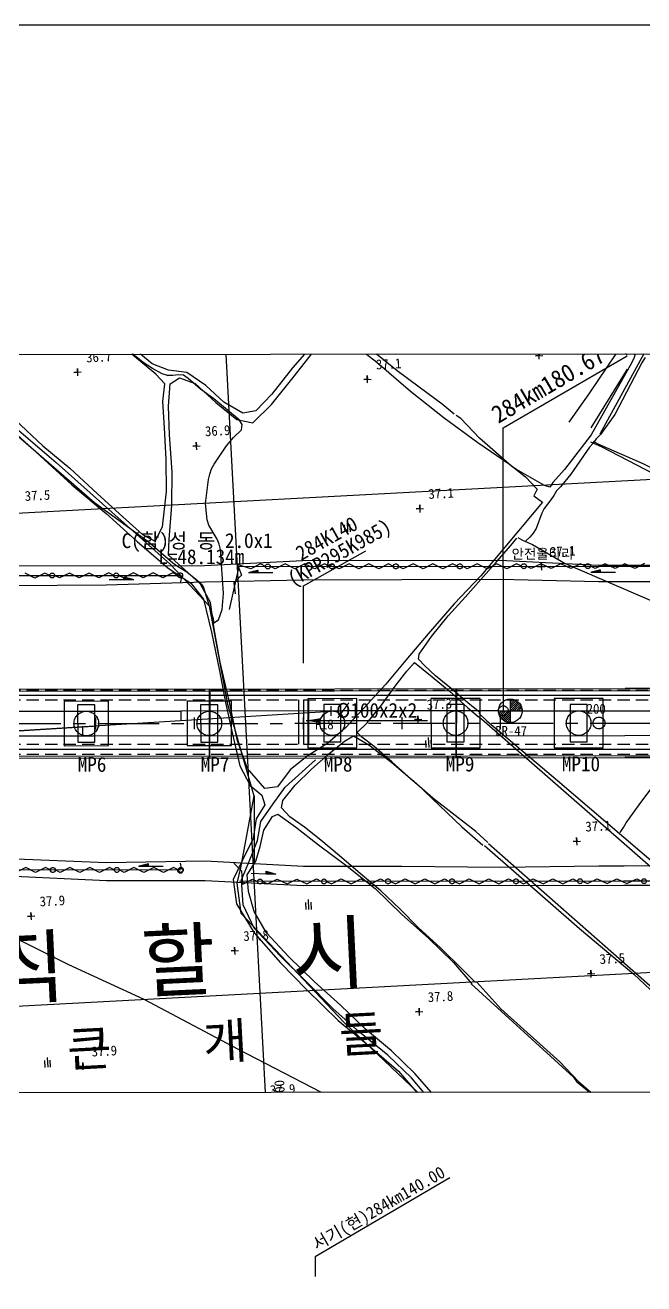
# Model space of a CAD drawing. Header units: millimetres. Extents: x 14950 to 15746, y 1103 to 1809.
# Drawn here: x 15220.8 to 15346.4, y 1363.4 to 1619.1 of the extents above; entities that cross this region are included whole.
import ezdxf
from ezdxf.enums import TextEntityAlignment as Align
from ezdxf.xclip import XClip

# ---------------------------------------------------------------- set-up
doc = ezdxf.new("R2010")
doc.units = ezdxf.units.MM
doc.header["$LTSCALE"] = 10
doc.header["$MEASUREMENT"] = 0
doc.header["$XCLIPFRAME"] = 2
doc.linetypes.add('CENTER', pattern=[2, 1.25, -0.25, 0.25, -0.25])
doc.linetypes.add('HIDDEN', pattern=[0.375, 0.25, -0.125])
for name, color, linetype in [('TN-CABL', 4, 'Continuous'), ('TZ-BASE', 253, 'Continuous'), ('TZ-CABL', 4, 'Continuous'), ('TZ-LEAL', 1, 'Continuous'), ('TZ-LEAT', 3, 'Continuous')]:
    doc.layers.add(name, color=color, linetype=linetype)
doc.layers.add('TX-PAPR', color=2, linetype='Continuous', plot=False)
doc.styles.add('GR', font='GulimChe.ttf')
doc.styles.get("Standard").update_dxf_attribs({"font": 'GulimChe.ttf'})
doc.linetypes.add('ZIGZAG', pattern='A,0.0001,-0.2,[131,ltypeshp.shx,S=0.2,R=0,X=-0.2,Y=0],-0.4,[131,ltypeshp.shx,S=0.2,R=180,X=0.2,Y=0],-0.2', length=0.8001)
doc.dimstyles.get("Standard").update_dxf_attribs({"dimtxt": 0.18, "dimasz": 0.18, "dimexe": 0.18, "dimexo": 0.0625, "dimgap": 0.09, "dimtad": 0, "dimtih": 1, "dimtoh": 1, "dimdec": 4, "dimzin": 0, "dimdsep": 46, "dimtxsty": 'Standard', "dimcen": 0.09, "dimadec": 0, "dimazin": 0, "dimtfac": 1, "dimtdec": 4, "dimtofl": 0, "dimtmove": 0, "dimatfit": 3, "dimfxl": 0, "dimtolj": 1, "dimtzin": 0, "dimarcsym": 0})

# ---------------------------------------------------------------- blocks, each defined once
blk = doc.blocks.new('JD-DGHCDGH7DFXH')
at = {"layer": 'TZ-BASE'}
for p, q in [((221.06, 134.69), (239.64, -215.17)), ((205.63, 74.72, 36.64), (200.74, 79.21, 36.64)), ((209.22, 73.27, 37.74), (204.48, 77.11, 37.74)), ((242.88, 78.25, 37.74), (237.75, 72.42, 37.74)), ((248.72, 78.39, 37.01), (254.87, 73.57, 37.01)), ((207.45, 73.51, 37), (203.94, 76.24, 37)), ((209.99, 71.16, 36.64), (205.63, 74.72, 36.64)), ((238.13, 70.83, 37.01), (242.23, 76.03, 37.01)), ((259.03, 71.82, 37.74), (254.21, 75.69, 37.74)), ((287.08, 74.88, 37.92), (288.58, 74.96, 37.92)), ((287.83, 74.92, 37.92), (287.08, 74.88, 37.92)), ((287.87, 74.17, 37.92), (287.79, 75.67, 37.92)), ((287.79, 75.67, 37.92), (287.83, 74.92, 37.92)), ((304.14, 76.34), (297.97, 67.16)), ((309.09, 75.26, 39.35), (300.21, 58.96, 39.35)), ((305.74, 75), (303.61, 76.56)), ((307.17, 74.5, 38), (306.7, 73.51, 38)), ((307.42, 75.56, 38), (307.17, 74.5, 38)), ((309.38, 74.52, 38), (308.8, 73.59, 38)), ((165.52, 73.82, 1.89), (189.77, 53.21, 1.89)), ((194.15, 70.79, 36.74), (194.07, 72.28, 36.74)), ((194.07, 72.28, 36.74), (194.11, 71.54, 36.74)), ((209.35, 72.29, 37), (207.45, 73.51, 37)), ((212.55, 71.96, 37.74), (209.22, 73.27, 37.74)), ((211.31, 71.23, 37), (209.35, 72.29, 37)), ((216.3, 71.5, 37.74), (212.55, 71.96, 37.74)), ((237.75, 72.42, 37.74), (233.58, 67.07, 37.74)), ((254.87, 73.57, 37.01), (261.7, 67.69, 37.01)), ((263.45, 68.48, 37.74), (259.03, 71.82, 37.74)), ((305.72, 72.12), (298.33, 60.22)), ((306.7, 73.51, 38), (298.45, 58.82, 38)), ((308.8, 73.59, 38), (303.2, 62.94, 38)), ((699.43, 70.35), (61.18, 36.46)), ((193.36, 71.5, 36.74), (194.86, 71.58, 36.74)), ((194.11, 71.54, 36.74), (193.36, 71.5, 36.74)), ((211.79, 69.17, 36.64), (209.99, 71.16, 36.64)), ((212.35, 70.89, 37), (211.31, 71.23, 37)), ((211.43, 65.61, 36.64), (211.79, 69.17, 36.64)), ((213.45, 70.87, 37), (212.35, 70.89, 37)), ((212.58, 64.65, 37.01), (212.88, 69.2, 37.01)), ((212.88, 69.2, 37.01), (214.83, 70.36, 37.01)), ((214.54, 71, 37), (213.45, 70.87, 37)), ((215.64, 70.92, 37), (214.54, 71, 37)), ((214.83, 70.36, 37.01), (217.96, 69.25, 37.01)), ((216.55, 70.27, 37), (215.64, 70.92, 37)), ((220.14, 68.86, 37.74), (216.3, 71.5, 37.74)), ((219.05, 68.07, 37), (216.55, 70.27, 37)), ((217.96, 69.25, 37.01), (222.19, 65.39, 37.01)), ((233.51, 64.95, 37.01), (238.13, 70.83, 37.01)), ((252.23, 70.06, 37.1), (253.73, 70.14, 37.1)), ((252.98, 70.1, 37.1), (252.23, 70.06, 37.1)), ((253.02, 69.35, 37.1), (252.94, 70.85, 37.1)), ((252.94, 70.85, 37.1), (252.98, 70.1, 37.1)), ((221.75, 66.1, 37), (219.05, 68.07, 37)), ((223.83, 65.44, 37.74), (220.14, 68.86, 37.74)), ((233.58, 67.07, 37.74), (230.29, 63.67, 37.74)), ((261.7, 67.69, 37.01), (268.54, 62.25, 37.01)), ((268.17, 65.01, 37.74), (263.45, 68.48, 37.74)), ((297.97, 67.16), (293.87, 61.42)), ((211.76, 60.21, 36.64), (211.43, 65.61, 36.64)), ((212.75, 58.84, 37.01), (212.58, 64.65, 37.01)), ((226.92, 61.84, 37), (221.75, 66.1, 37)), ((222.19, 65.39, 37.01), (226.44, 61.96, 37.01)), ((227.69, 63.2, 37.74), (223.83, 65.44, 37.74)), ((229.73, 61.27, 37.01), (233.51, 64.95, 37.01)), ((270.58, 63.02, 37.74), (268.17, 65.01, 37.74)), ((181.4, 61.88, 36.64), (187.03, 56.56, 36.64)), ((226.44, 61.96, 37.01), (229.73, 61.27, 37.01)), ((227.52, 60.93, 37), (226.92, 61.84, 37)), ((230.29, 63.67, 37.74), (227.69, 63.2, 37.74)), ((268.54, 62.25, 37.01), (275.4, 57.25, 37.01)), ((271.92, 62.12, 38), (270.99, 62.73, 38)), ((275.72, 58.14, 38), (271.92, 62.12, 38)), ((303.2, 62.94, 38), (300.29, 58.89, 38)), ((180.2, 60.28, 38.05), (186.51, 54.52, 38.05)), ((212.11, 53.83, 36.64), (211.76, 60.21, 36.64)), ((213.31, 51.3, 37.01), (212.75, 58.84, 37.01)), ((225.8, 58.27, 37), (227.4, 59.82, 37)), ((227.4, 59.82, 37), (227.52, 60.93, 37)), ((298.45, 58.82, 38), (293.01, 51.75, 38)), ((300.29, 58.89, 38), (299.46, 57.99, 38)), ((182.1, 58.49, 37), (197.52, 45.07, 37)), ((187.03, 56.56, 36.64), (192.54, 52.04, 36.64)), ((217.5, 56.51, 36.94), (219, 56.59, 36.94)), ((218.25, 56.55, 36.94), (217.5, 56.51, 36.94)), ((218.29, 55.8, 36.94), (218.21, 57.29, 36.94)), ((218.21, 57.29, 36.94), (218.25, 56.55, 36.94)), ((221.82, 52.86, 37), (224.35, 56.59, 37)), ((224.35, 56.59, 37), (225.8, 58.27, 37)), ((275.4, 57.25, 37.01), (281.85, 52.85, 37.01)), ((282.33, 52.36, 38), (275.72, 58.14, 38)), ((298.08, 56.28, 38), (294.27, 50.79, 38)), ((298.8, 57.1, 38), (298.08, 56.28, 38)), ((298.29, 57.37, 37), (300.45, 56.41, 37)), ((299.46, 57.99, 38), (298.8, 57.1, 38)), ((299.82, 56.89, 38), (298.86, 57.43, 38)), ((309, 52.9, 38), (299.82, 56.89, 38)), ((300.45, 56.41, 37), (341.57, 35.14, 37)), ((186.51, 54.52, 38.05), (192.94, 48.66, 38.05)), ((212.14, 47.33, 36.64), (212.11, 53.83, 36.64)), ((189.77, 53.21, 1.89), (212.95, 32.44, 1.89)), ((192.54, 52.04, 36.64), (198.12, 46.82, 36.64)), ((213.24, 44.5, 37.01), (213.31, 51.3, 37.01)), ((220.94, 50.84, 37), (221.28, 51.88, 37)), ((221.28, 51.88, 37), (221.82, 52.86, 37)), ((281.85, 52.85, 37.01), (285.1, 50.28, 37.01)), ((283.26, 51.75, 38), (282.33, 52.36, 38)), ((288.94, 48.53, 38), (283.26, 51.75, 38)), ((293.01, 51.75, 38), (290.65, 49.1, 38)), ((338.43, 37.91, 38), (309, 52.9, 38)), ((192.94, 48.66, 38.05), (199.88, 42.82, 38.05)), ((220.1, 44.84, 37), (220.7, 49.77, 37)), ((220.7, 49.77, 37), (220.94, 50.84, 37)), ((285.1, 50.28, 37.01), (287.43, 47.81, 37.01)), ((290.65, 49.1, 38), (290, 48.21, 38)), ((294.27, 50.79, 38), (292.2, 48.22, 38)), ((198.12, 46.82, 36.64), (203.31, 42.17, 36.64)), ((211.36, 40.12, 36.64), (212.14, 47.33, 36.64)), ((287.43, 47.81, 37.01), (286.77, 46.39, 37.01)), ((286.77, 46.39, 37.01), (288.56, 45.13, 37.01)), ((290, 48.21, 38), (288.94, 48.53, 38)), ((290.86, 46.51, 38), (290.25, 45.58, 38)), ((291.4, 47.47, 38), (290.86, 46.51, 38)), ((292.2, 48.22, 38), (291.4, 47.47, 38)), ((197.52, 45.07, 37), (208.41, 37.14, 37)), ((212.67, 37.52, 37.01), (213.24, 44.5, 37.01)), ((220.39, 41.53, 37), (220.1, 44.84, 37)), ((262.88, 43.77, 37.1), (264.37, 43.85, 37.1)), ((263.62, 43.81, 37.1), (262.88, 43.77, 37.1)), ((263.66, 43.06, 37.1), (263.59, 44.56, 37.1)), ((263.59, 44.56, 37.1), (263.62, 43.81, 37.1)), ((288.56, 45.13, 37.01), (276.03, 30.15, 37.01)), ((288.9, 43.83, 38), (288.4, 42.88, 38)), ((290.25, 45.58, 38), (288.9, 43.83, 38)), ((199.88, 42.82, 38.05), (206.22, 37.13, 38.05)), ((203.31, 42.17, 36.64), (207.28, 38.54, 36.64)), ((220.74, 40.48, 37), (220.39, 41.53, 37)), ((248.84, 41.14, 36.63), (248.95, 39.13, 36.63)), ((288.4, 42.88, 38), (287.25, 39.8, 38)), ((207.28, 38.54, 36.64), (209.84, 37.18, 36.64)), ((209.84, 37.18, 36.64), (211.36, 40.12, 36.64)), ((222.46, 37.65, 37), (220.74, 40.48, 37)), ((248.28, 40.55, 36.63), (248.36, 39.1, 36.63)), ((249.51, 39.14, 36.63), (249.43, 40.61, 36.63)), ((286.64, 38.87, 38), (285.95, 38.01, 38)), ((287.25, 39.8, 38), (286.64, 38.87, 38)), ((206.22, 37.13, 38.05), (212.4, 31.8, 38.05)), ((208.41, 37.14, 37), (213.48, 32.78, 37)), ((212.59, 34.34, 37.01), (212.67, 37.52, 37.01)), ((222.88, 36.62, 37), (222.46, 37.65, 37)), ((223.13, 35.53, 37), (222.88, 36.62, 37)), ((279.2, 33.03, 37.01), (282.1, 36.3, 37.01)), ((282.1, 36.3, 37.01), (283.29, 37.79, 37.01)), ((283.49, 37.96, 38), (284.45, 37.45, 38)), ((284.45, 37.45, 38), (286.47, 36.55, 38)), ((285.95, 38.01, 38), (285.14, 37.26, 38)), ((286.47, 36.55, 38), (293.12, 32.69, 38)), ((215.85, 31.44, 37.01), (212.59, 34.34, 37.01)), ((223.76, 26.61, 37), (223.13, 35.53, 37)), ((185.44, 29.73), (183.44, 30.73)), ((187.44, 30.74), (185.44, 29.73)), ((188.44, 30.24), (187.44, 30.74)), ((192.44, 30.74), (190.44, 29.74)), ((194.44, 29.74), (192.44, 30.74)), ((196.44, 30.74), (194.44, 29.74)), ((198.44, 29.75), (196.44, 30.74)), ((200.44, 30.75), (198.44, 29.75)), ((201.44, 30.25), (200.44, 30.75)), ((205.44, 30.75), (203.44, 29.75)), ((207.44, 29.75), (205.44, 30.75)), ((209.44, 30.76), (207.44, 29.75)), ((211.44, 29.76), (209.44, 30.76)), ((213.44, 30.76), (211.44, 29.76)), ((212.4, 31.8, 38.05), (217.18, 28.59, 38.05)), ((212.95, 32.44, 1.89), (220.85, 24.08, 1.89)), ((214.44, 30.26), (213.44, 30.76)), ((213.48, 32.78, 37), (214.39, 32.13, 37)), ((214.39, 32.13, 37), (216.28, 30.99, 37)), ((219.09, 28.47, 37.01), (215.85, 31.44, 37.01)), ((216.28, 30.99, 37), (218.88, 28.9, 37)), ((224.94, 23.34), (226.93, 32.07)), ((229.26, 31.57), (226.6, 32.48)), ((226.6, 32.48), (227.4, 30.33)), ((226.93, 32.07), (305.48, 32.14)), ((230.79, 31.27), (228.79, 30.76)), ((230.79, 30.77), (228.79, 30.77)), ((230.79, 30.78), (228.84, 30.78)), ((230.79, 30.79), (228.89, 30.79)), ((230.79, 30.8), (228.94, 30.8)), ((230.79, 30.82), (228.99, 30.82)), ((230.79, 30.83), (229.04, 30.83)), ((230.79, 30.84), (229.09, 30.84)), ((230.79, 30.85), (229.14, 30.85)), ((230.79, 30.87), (229.19, 30.87)), ((230.79, 30.88), (229.24, 30.88)), ((231.25, 32.58), (229.26, 31.57)), ((230.79, 30.89), (229.29, 30.89)), ((230.79, 30.9), (229.34, 30.9)), ((230.79, 30.92), (229.39, 30.92)), ((230.79, 30.93), (229.44, 30.93)), ((230.79, 30.94), (229.49, 30.94)), ((230.79, 30.95), (229.54, 30.95)), ((230.79, 30.97), (229.59, 30.97)), ((230.79, 30.98), (229.64, 30.98)), ((230.79, 30.99), (229.69, 30.99)), ((230.79, 31), (229.74, 31)), ((230.79, 31.02), (229.79, 31.02)), ((230.79, 31.03), (229.84, 31.03)), ((230.79, 31.04), (229.89, 31.04)), ((230.79, 31.05), (229.94, 31.05)), ((230.79, 31.07), (229.99, 31.07)), ((230.79, 31.08), (230.04, 31.08)), ((230.79, 31.09), (230.09, 31.09)), ((230.79, 31.1), (230.14, 31.1)), ((230.79, 31.12), (230.19, 31.12)), ((230.79, 31.13), (230.24, 31.13)), ((230.79, 31.14), (230.29, 31.14)), ((230.79, 31.15), (230.34, 31.15)), ((230.79, 31.17), (230.39, 31.17)), ((230.79, 31.18), (230.44, 31.18)), ((230.79, 31.19), (230.49, 31.19)), ((230.79, 31.2), (230.54, 31.2)), ((230.79, 31.22), (230.59, 31.22)), ((230.79, 31.23), (230.64, 31.23)), ((230.79, 31.24), (230.69, 31.24)), ((230.79, 31.25), (230.74, 31.25)), ((230.79, 30.77), (230.79, 31.27)), ((233.79, 30.77), (230.79, 30.77)), ((232.26, 32.08), (231.25, 32.58)), ((234.26, 31.58), (233.26, 32.08)), ((236.25, 32.58), (234.26, 31.58)), ((238.26, 31.58), (236.25, 32.58)), ((240.25, 32.58), (238.26, 31.58)), ((242.26, 31.59), (240.25, 32.58)), ((244.25, 32.59), (242.26, 31.59)), ((245.26, 32.09), (244.25, 32.59)), ((247.26, 31.59), (246.26, 32.09)), ((249.25, 32.59), (247.26, 31.59)), ((251.26, 31.59), (249.25, 32.59)), ((253.25, 32.6), (251.26, 31.59)), ((255.26, 31.6), (253.25, 32.6)), ((257.25, 32.6), (255.26, 31.6)), ((258.26, 32.1), (257.25, 32.6)), ((260.26, 31.6), (259.26, 32.1)), ((262.25, 32.6), (260.26, 31.6)), ((264.26, 31.61), (262.25, 32.6)), ((266.25, 32.61), (264.26, 31.61)), ((268.26, 31.61), (266.25, 32.61)), ((270.25, 32.61), (268.26, 31.61)), ((271.26, 32.11), (270.25, 32.61)), ((273.26, 31.61), (272.26, 32.11)), ((275.25, 32.62), (273.26, 31.61)), ((277.26, 31.62), (275.25, 32.62)), ((276, 29.42, 37.01), (279.2, 33.03, 37.01)), ((279.25, 32.62), (277.26, 31.62)), ((281.26, 31.62), (279.25, 32.62)), ((283.25, 32.62), (281.26, 31.62)), ((284.26, 32.12), (283.25, 32.62)), ((286.26, 31.63), (285.26, 32.12)), ((288.25, 32.63), (286.26, 31.63)), ((287.59, 32.02, 37.09), (289.08, 32.1, 37.09)), ((288.33, 32.06, 37.09), (287.59, 32.02, 37.09)), ((290.26, 31.63), (288.25, 32.63)), ((288.37, 31.31, 37.09), (288.29, 32.81, 37.09)), ((288.29, 32.81, 37.09), (288.33, 32.06, 37.09)), ((292.25, 32.63), (290.26, 31.63)), ((294.26, 31.63), (292.25, 32.63)), ((293.12, 32.69, 38), (320.07, 21.03, 38)), ((296.25, 32.63), (294.26, 31.63)), ((297.26, 32.14), (296.25, 32.63)), ((299.26, 31.64), (298.26, 32.14)), ((300.33, 31.35), (298.33, 30.85)), ((300.33, 30.85), (298.33, 30.85)), ((300.33, 30.86), (298.38, 30.86)), ((300.33, 30.88), (298.43, 30.87)), ((300.33, 30.89), (298.48, 30.89)), ((300.33, 30.9), (298.53, 30.9)), ((300.33, 30.91), (298.58, 30.91)), ((300.33, 30.93), (298.63, 30.92)), ((300.33, 30.94), (298.68, 30.94)), ((300.33, 30.95), (298.73, 30.95)), ((300.33, 30.96), (298.78, 30.96)), ((300.33, 30.98), (298.83, 30.97)), ((300.33, 30.99), (298.88, 30.99)), ((300.33, 31), (298.93, 31)), ((300.33, 31.01), (298.98, 31.01)), ((300.33, 31.03), (299.03, 31.02)), ((300.33, 31.04), (299.08, 31.04)), ((300.33, 31.05), (299.13, 31.05)), ((300.33, 31.06), (299.18, 31.06)), ((300.33, 31.08), (299.23, 31.07)), ((301.25, 32.64), (299.26, 31.64)), ((300.33, 31.09), (299.28, 31.09)), ((300.33, 31.1), (299.33, 31.1)), ((300.33, 31.11), (299.38, 31.11)), ((300.33, 31.13), (299.43, 31.12)), ((300.33, 31.14), (299.48, 31.14)), ((300.33, 31.15), (299.53, 31.15)), ((300.33, 31.16), (299.58, 31.16)), ((300.33, 31.18), (299.63, 31.17)), ((300.33, 31.19), (299.68, 31.19)), ((300.33, 31.2), (299.73, 31.2)), ((300.33, 31.21), (299.78, 31.21)), ((300.33, 31.23), (299.83, 31.22)), ((300.33, 31.24), (299.88, 31.24)), ((300.33, 31.25), (299.93, 31.25)), ((300.33, 31.26), (299.98, 31.26)), ((300.33, 31.28), (300.03, 31.27)), ((300.33, 31.29), (300.08, 31.29)), ((300.33, 31.3), (300.13, 31.3)), ((300.33, 31.31), (300.18, 31.31)), ((300.33, 31.33), (300.23, 31.33)), ((300.33, 31.34), (300.28, 31.34)), ((300.33, 30.85), (300.33, 31.35)), ((303.33, 30.85), (300.33, 30.85)), ((303.26, 31.64), (301.25, 32.64)), ((305.25, 32.64), (303.26, 31.64)), ((307.26, 31.64), (305.25, 32.64)), ((305.48, 32.14), (367.79, 32.2)), ((309.25, 32.65), (307.26, 31.64)), ((67.94, 30.13), (214.94, 30.26)), ((179.94, 28.23), (199.94, 28.35)), ((190.44, 29.74), (189.44, 30.24)), ((199.94, 28.35), (219.94, 28.97)), ((200.5, 29.43), (203.5, 29.43)), ((203.44, 29.75), (202.44, 30.25)), ((203.5, 29.43), (203.5, 29.93)), ((203.5, 29.93), (205.5, 29.44)), ((203.5, 29.92), (203.55, 29.92)), ((203.5, 29.91), (203.6, 29.91)), ((203.5, 29.9), (203.65, 29.9)), ((203.5, 29.89), (203.7, 29.89)), ((203.5, 29.87), (203.75, 29.87)), ((203.5, 29.86), (203.8, 29.86)), ((203.5, 29.85), (203.85, 29.85)), ((203.5, 29.84), (203.9, 29.84)), ((203.5, 29.82), (203.95, 29.82)), ((203.5, 29.81), (204, 29.81)), ((203.5, 29.8), (204.05, 29.8)), ((203.5, 29.79), (204.1, 29.79)), ((203.5, 29.77), (204.15, 29.77)), ((203.5, 29.76), (204.2, 29.76)), ((203.5, 29.75), (204.25, 29.75)), ((203.5, 29.74), (204.3, 29.74)), ((203.5, 29.72), (204.35, 29.72)), ((203.5, 29.71), (204.4, 29.71)), ((203.5, 29.7), (204.45, 29.7)), ((203.5, 29.69), (204.5, 29.69)), ((203.5, 29.67), (204.55, 29.67)), ((203.5, 29.66), (204.6, 29.66)), ((203.5, 29.65), (204.65, 29.65)), ((203.5, 29.64), (204.7, 29.64)), ((203.5, 29.62), (204.75, 29.62)), ((203.5, 29.61), (204.8, 29.61)), ((203.5, 29.6), (204.85, 29.6)), ((203.5, 29.59), (204.9, 29.59)), ((203.5, 29.57), (204.95, 29.57)), ((203.5, 29.56), (205, 29.56)), ((203.5, 29.55), (205.05, 29.55)), ((203.5, 29.54), (205.1, 29.54)), ((203.5, 29.52), (205.15, 29.52)), ((203.5, 29.51), (205.2, 29.51)), ((203.5, 29.5), (205.25, 29.5)), ((203.5, 29.49), (205.3, 29.49)), ((203.5, 29.47), (205.35, 29.47)), ((203.5, 29.46), (205.4, 29.46)), ((203.5, 29.45), (205.45, 29.45)), ((203.5, 29.44), (205.5, 29.44)), ((215.18, 29.82), (214.96, 28.73)), ((217.18, 28.59, 38.05), (219.66, 25.4, 38.05)), ((218.88, 28.9, 37), (219.59, 28.03, 37)), ((221.12, 24.78, 37.01), (219.09, 28.47, 37.01)), ((219.94, 28.97), (239.94, 29.38)), ((227.4, 30.33), (225.82, 28.75)), ((225.82, 28.75), (226.14, 26.54)), ((239.94, 29.38), (259.94, 29.4)), ((259.94, 29.4), (279.94, 29.52)), ((276.03, 30.15, 37.01), (270.57, 24.48, 37.01)), ((272.87, 25.89, 37.01), (276, 29.42, 37.01)), ((279.94, 29.52), (299.93, 29.04)), ((299.93, 29.04), (305.46, 29.04)), ((305.46, 29.04), (313.27, 29.05)), ((219.59, 28.03, 37), (221.58, 21.7, 37)), ((223.46, 23.3, 37), (223.76, 26.61, 37)), ((269.34, 22.07, 37.01), (272.87, 25.89, 37.01)), ((219.66, 25.4, 38.05), (221.3, 18.72, 38.05)), ((220.85, 24.08, 1.89), (224.55, 4.08, 1.89)), ((221.85, 19.41, 37.01), (221.12, 24.78, 37.01)), ((222.7, 21.21, 37), (223.46, 23.3, 37)), ((270.57, 24.48, 37.01), (265.3, 18.42, 37.01)), ((221.58, 21.7, 37), (221.78, 20.61, 37)), ((221.78, 20.61, 37), (222.7, 21.21, 37)), ((265.99, 17.87, 37.01), (269.34, 22.07, 37.01)), ((221.3, 18.72, 38.05), (222.93, 10.88, 38.05)), ((223.06, 12.6, 37.01), (221.85, 19.41, 37.01)), ((265.3, 18.42, 37.01), (260.77, 13.05, 37.01)), ((263.48, 14.26, 37.01), (265.99, 17.87, 37.01)), ((260.77, 13.05, 37.01), (256.72, 8.15, 37.01)), ((263.32, 13.26, 37.01), (263.48, 14.26, 37.01)), ((264.59, 11.94, 37.01), (263.32, 13.26, 37.01)), ((222.93, 10.88, 38.05), (224.16, 4.44, 38.05)), ((224.96, 4.52, 37.01), (223.06, 12.6, 37.01)), ((258.64, 7.74, 37.03), (261, 10.8, 37.03)), ((261, 10.8, 37.03), (262.51, 12.56, 37.03)), ((262.51, 12.56, 37.03), (265.38, 10.23, 37.03)), ((266.79, 9.83, 37.01), (264.59, 11.94, 37.01)), ((265.38, 10.23, 37.03), (269.56, 6.8, 37.03)), ((308.16, -16.37, 37), (327.92, 10.31, 37)), ((256.72, 8.15, 37.01), (252.2, 3.19, 37.01)), ((255.82, 3.93, 37.03), (258.64, 7.74, 37.03)), ((270.04, 7.23, 37.01), (266.79, 9.83, 37.01)), ((148.13, 7.13), (363.05, 7.32)), ((148.13, 6.73), (323.5, 6.88)), ((220.83, 7.2), (220.82, -6.81)), ((220.83, 7.19), (220.82, -6.8)), ((220.93, 7.2), (220.92, -6.81)), ((220.93, 7.19), (220.92, -6.8)), ((250.84, 5.22), (240.84, 5.21)), ((240.84, 5.21), (240.85, -4.79)), ((250.85, -4.78), (250.84, 5.22)), ((275.87, 5.25), (265.88, 5.25)), ((265.88, 5.25), (265.89, -4.75)), ((269.56, 6.8, 37.03), (273.36, 3.39, 37.03)), ((273.8, 4.04, 37.01), (270.04, 7.23, 37.01)), ((270.94, 7.2), (270.92, -6.8)), ((270.93, 6.72), (270.92, -6.8)), ((271.04, 7.2), (271.02, -6.8)), ((271.03, 6.72), (271.02, -6.8)), ((275.88, -4.74), (275.87, 5.25)), ((281.99, 5.15), (281.99, 0.35)), ((281.99, 4.91), (282.22, 5.14)), ((300.87, 5.25), (290.88, 5.25)), ((290.88, 5.25), (290.89, -4.75)), ((300.88, -4.74), (300.87, 5.25)), ((305.33, 7.34), (332.25, 7.37)), ((99.96, 2.59), (215.04, 2.69)), ((247.81, 2.72), (164.58, -2.36)), ((200.36, 4.68), (191.36, 4.67)), ((191.36, 4.67), (191.37, -4.33)), ((197.61, 3.97), (194.11, 3.97)), ((194.11, 3.97), (194.12, -3.63)), ((197.62, -3.62), (197.61, 3.97)), ((200.37, -4.32), (200.36, 4.68)), ((247.81, 2.72), (215.04, 2.69)), ((215.04, 2.69), (215.04, 0.72)), ((225.35, 4.7), (216.35, 4.69)), ((216.35, 4.69), (216.36, -4.31)), ((222.6, 3.99), (219.1, 3.99)), ((219.1, 3.99), (219.11, -3.61)), ((222.61, -3.6), (222.6, 3.99)), ((224.16, 4.44, 38.05), (225.54, -2, 38.05)), ((224.55, 4.08, 1.89), (229.92, -14.51, 1.89)), ((226.6, -3.36, 37.01), (224.96, 4.52, 37.01)), ((225.36, -4.3), (225.35, 4.7)), ((247.59, 4.02), (244.09, 4.01)), ((244.09, 4.01), (244.1, -3.58)), ((245.63, 1.71), (245.63, 3.71)), ((247.6, -3.58), (247.59, 4.02)), ((279.58, 2.74), (247.81, 2.72)), ((252.2, 3.19, 37.01), (248.5, -0.71, 37.01)), ((252.91, 0.34, 37.03), (255.82, 3.93, 37.03)), ((272.63, 4.05), (269.13, 4.05)), ((269.13, 4.05), (269.13, -3.55)), ((272.63, -3.54), (272.63, 4.05)), ((273.36, 3.39, 37.03), (275.43, 1.68, 37.03)), ((275.75, 2.5, 37.01), (273.8, 4.04, 37.01)), ((279.59, 2.74), (284.39, 2.75)), ((279.6, 2.51), (279.83, 2.74)), ((279.66, 2.15), (280.26, 2.75)), ((279.77, 1.83), (280.68, 2.75)), ((279.91, 1.55), (281.1, 2.75)), ((280.08, 1.29), (281.53, 2.75)), ((280.28, 1.07), (281.95, 2.75)), ((281.58, 2.75), (305.3, 2.77)), ((281.99, 4.48), (282.58, 5.07)), ((281.99, 4.06), (282.9, 4.97)), ((281.99, 3.63), (283.18, 4.83)), ((281.99, 3.21), (283.44, 4.66)), ((281.99, 2.78), (283.67, 4.46)), ((282.38, 2.75), (283.87, 4.24)), ((282.8, 2.75), (284.04, 3.99)), ((283.22, 2.75), (284.19, 3.71)), ((283.65, 2.75), (284.3, 3.4)), ((284.07, 2.75), (284.37, 3.05)), ((297.63, 4.05), (294.13, 4.05)), ((294.13, 4.05), (294.13, -3.55)), ((297.63, -3.55), (297.63, 4.05)), ((305.3, 2.77), (699.95, 3.12)), ((197.83, -1.03), (197.82, 1.37)), ((217.83, -1.01), (217.82, 1.39)), ((240, -0.99), (240, 1.41)), ((250.86, -1.68, 37.03), (252.91, 0.34, 37.03)), ((260, -0.97), (260, 1.43)), ((262.5, 0.97, 37.26), (264, 1.05, 37.26)), ((263.25, 1.01, 37.26), (262.5, 0.97, 37.26)), ((263.29, 0.26, 37.26), (263.21, 1.76, 37.26)), ((263.21, 1.76, 37.26), (263.25, 1.01, 37.26)), ((275.22, 1.81, 38), (276.15, 1.13, 38)), ((275.6, 2.3, 37), (277.25, 0.7, 37)), ((276.15, 1.13, 38), (325.12, -41.73, 38)), ((277.25, 0.7, 37), (291.61, -11.4, 37)), ((280, -0.95), (280, 1.45)), ((280.5, 0.87), (281.99, 2.36)), ((280.75, 0.69), (281.99, 1.94)), ((281.03, 0.55), (281.99, 1.51)), ((281.34, 0.44), (281.99, 1.09)), ((281.69, 0.37), (281.99, 0.66)), ((164.58, -2.36), (197.36, -0.36)), ((164.58, -2.36), (197.36, -2.33)), ((195.18, -2.33), (195.18, -0.36)), ((197.36, -2.33), (305.27, -2.23)), ((225.54, -2, 38.05), (227.06, -8.42, 38.05)), ((248.5, -0.71, 37.01), (244.94, -3.83, 37.01)), ((248.32, -3.42, 37.47), (250.16, -2.3, 37.47)), ((250.16, -2.3, 37.47), (253.26, -4.18, 37.47)), ((251.82, -2.57, 37.03), (250.86, -1.68, 37.03)), ((305.27, -2.23), (699.93, -1.88)), ((191.37, -4.33), (200.37, -4.32)), ((194.12, -3.63), (197.62, -3.62)), ((216.36, -4.31), (225.36, -4.3)), ((219.11, -3.61), (222.61, -3.6)), ((228.59, -8.96, 37.01), (226.6, -3.36, 37.01)), ((244.94, -3.83, 37.01), (240.73, -6.43, 37.01)), ((240.85, -4.79), (250.85, -4.78)), ((244.1, -3.58), (247.6, -3.58)), ((245.1, -5.98, 37.47), (248.32, -3.42, 37.47)), ((254.34, -4.48, 37.03), (251.82, -2.57, 37.03)), ((253.26, -4.18, 37.47), (257.95, -7.76, 37.47)), ((257.95, -7.61, 37.03), (254.34, -4.48, 37.03)), ((264.79, -3.27, 37.1), (264.86, -4.72, 37.1)), ((265.34, -2.68, 37.1), (265.45, -4.68, 37.1)), ((265.89, -4.75), (275.88, -4.74)), ((266.02, -4.68, 37.1), (265.94, -3.21, 37.1)), ((269.13, -3.55), (272.63, -3.54)), ((290.89, -4.75), (300.88, -4.74)), ((294.13, -3.55), (297.63, -3.55)), ((148.12, -6.47), (273.51, -6.36)), ((148.12, -6.87), (362.98, -6.68)), ((236.25, -12.75, 38.58), (242.42, -7.22, 38.58)), ((240.73, -6.43, 37.01), (237.3, -9.25, 37.01)), ((241.61, -9.09, 37.47), (245.1, -5.98, 37.47)), ((261.91, -11.2, 37.03), (257.95, -7.61, 37.03)), ((273.61, -6.36), (323.49, -6.31)), ((305.24, -6.66), (332.26, -6.63)), ((227.06, -8.42, 38.05), (229.14, -12.44, 38.05)), ((232.14, -13.04, 37.01), (228.59, -8.96, 37.01)), ((237.3, -9.25, 37.01), (234.68, -12.72, 37.01)), ((238.28, -12.38, 37.47), (241.61, -9.09, 37.47)), ((257.95, -7.76, 37.47), (263.09, -12.12, 37.47)), ((229.14, -12.44, 38.05), (231.52, -14.39, 38.05)), ((234.68, -12.72, 37.01), (232.14, -13.04, 37.01)), ((233.81, -16.17, 38.58), (236.25, -12.75, 38.58)), ((235.82, -15.48, 37.47), (238.28, -12.38, 37.47)), ((266.28, -14.98, 37.03), (261.91, -11.2, 37.03)), ((263.09, -12.12, 37.47), (267.61, -16.48, 37.47)), ((291.61, -11.4, 37), (345.33, -57.36, 37)), ((229.92, -14.51, 1.89), (227.19, -29.15, 1.89)), ((229.98, -14.49), (229.99, -28.28)), ((231.52, -14.39, 38.05), (232.14, -16.37, 38.05)), ((270.79, -18.5, 37.03), (266.28, -14.98, 37.03)), ((232.14, -16.37, 38.05), (230.39, -19.21, 38.05)), ((231.33, -19.74, 38.58), (233.81, -16.17, 38.58)), ((235.5, -16.99, 37.47), (235.82, -15.48, 37.47)), ((237.24, -18.76, 37.47), (235.5, -16.99, 37.47)), ((267.61, -16.48, 37.47), (272.12, -20.85, 37.47)), ((305.55, -20.01, 37), (308.16, -16.37, 37)), ((230.39, -19.21, 38.05), (229.76, -23.16, 38.05)), ((230.63, -23.58, 38.58), (231.33, -19.74, 38.58)), ((231.9, -21.47, 37.79), (233.69, -18.7, 37.79)), ((233.69, -18.7, 37.79), (234.8, -18.24, 37.79)), ((234.8, -18.24, 37.79), (238.34, -20.82, 37.79)), ((240.21, -20.87, 37.47), (237.24, -18.76, 37.47)), ((274.99, -21.79, 37.03), (270.79, -18.5, 37.03)), ((305.01, -20.97, 37), (305.55, -20.01, 37)), ((231.21, -24.83, 37.79), (231.9, -21.47, 37.79)), ((238.34, -20.82, 37.79), (243.03, -24.44, 37.79)), ((243.5, -23.54, 37.47), (240.21, -20.87, 37.47)), ((272.12, -20.85, 37.47), (276.38, -24.56, 37.47)), ((277.45, -24.03, 37.03), (274.99, -21.79, 37.03)), ((304.29, -21.97, 37), (305.01, -20.97, 37)), ((229.76, -23.16, 38.05), (227.63, -27.62, 38.05)), ((229.09, -27.51, 38.58), (230.63, -23.58, 38.58)), ((230.31, -27.81, 37.79), (231.21, -24.83, 37.79)), ((243.03, -24.44, 37.79), (248.86, -28.8, 37.79)), ((247.32, -26.69, 37.47), (243.5, -23.54, 37.47)), ((276.72, -24.6, 38), (296.04, -41.5, 38)), ((277.57, -24.17, 37), (317.41, -59.32, 37)), ((294.76, -23.8, 37.13), (296.25, -23.72, 37.13)), ((295.51, -23.76, 37.13), (294.76, -23.8, 37.13)), ((295.55, -24.51, 37.13), (295.47, -23.01, 37.13)), ((295.47, -23.01, 37.13), (295.51, -23.76, 37.13)), ((179.99, -27.27), (199.99, -28.05)), ((199.99, -28.05), (219.99, -27.73)), ((219.99, -27.73), (239.99, -28.82)), ((227.63, -27.62, 38.05), (225.72, -31.53, 38.05)), ((227.41, -31.55, 38.58), (229.09, -27.51, 38.58)), ((228.52, -30.57, 37.79), (230.31, -27.81, 37.79)), ((251.47, -30.27, 37.47), (247.32, -26.69, 37.47)), ((699.42, -29.79), (66.3, -63.41)), ((214.99, -29.56), (68, -29.86)), ((183.56, -29.09), (181.56, -30.09)), ((185.56, -30.08), (183.56, -29.09)), ((187.56, -29.08), (185.56, -30.08)), ((188.56, -29.58), (187.56, -29.08)), ((190.56, -30.08), (189.56, -29.58)), ((192.56, -29.08), (190.56, -30.08)), ((194.56, -30.08), (192.56, -29.08)), ((196.56, -29.07), (194.56, -30.08)), ((198.56, -30.07), (196.56, -29.07)), ((200.56, -29.07), (198.56, -30.07)), ((201.56, -29.57), (200.56, -29.07)), ((203.56, -30.07), (202.56, -29.57)), ((205.56, -29.07), (203.56, -30.07)), ((207.56, -30.06), (205.56, -29.07)), ((208.5, -28.36), (206.5, -28.87)), ((208.5, -28.86), (206.5, -28.87)), ((208.5, -28.85), (206.55, -28.85)), ((208.5, -28.84), (206.6, -28.84)), ((208.5, -28.83), (206.65, -28.83)), ((208.5, -28.81), (206.7, -28.82)), ((208.5, -28.8), (206.75, -28.8)), ((208.5, -28.79), (206.8, -28.79)), ((208.5, -28.78), (206.85, -28.78)), ((208.5, -28.76), (206.9, -28.77)), ((208.5, -28.75), (206.95, -28.75)), ((208.5, -28.74), (207, -28.74)), ((208.5, -28.73), (207.05, -28.73)), ((208.5, -28.71), (207.1, -28.71)), ((208.5, -28.7), (207.15, -28.7)), ((208.5, -28.69), (207.2, -28.69)), ((208.5, -28.68), (207.25, -28.68)), ((208.5, -28.66), (207.3, -28.66)), ((208.5, -28.65), (207.35, -28.65)), ((208.5, -28.64), (207.4, -28.64)), ((208.5, -28.63), (207.45, -28.63)), ((208.5, -28.61), (207.5, -28.61)), ((208.5, -28.6), (207.55, -28.6)), ((209.56, -29.06), (207.56, -30.06)), ((208.5, -28.59), (207.6, -28.59)), ((208.5, -28.58), (207.65, -28.58)), ((208.5, -28.56), (207.7, -28.56)), ((208.5, -28.55), (207.75, -28.55)), ((208.5, -28.54), (207.8, -28.54)), ((208.5, -28.53), (207.85, -28.53)), ((208.5, -28.51), (207.9, -28.51)), ((208.5, -28.5), (207.95, -28.5)), ((208.5, -28.49), (208, -28.49)), ((208.5, -28.48), (208.05, -28.48)), ((208.5, -28.46), (208.1, -28.46)), ((208.5, -28.45), (208.15, -28.45)), ((208.5, -28.44), (208.2, -28.44)), ((208.5, -28.43), (208.25, -28.43)), ((208.5, -28.41), (208.3, -28.41)), ((208.5, -28.4), (208.35, -28.4)), ((208.5, -28.39), (208.4, -28.39)), ((208.5, -28.38), (208.45, -28.38)), ((208.5, -28.86), (208.5, -28.36)), ((211.5, -28.86), (208.5, -28.86)), ((211.56, -30.06), (209.56, -29.06)), ((213.56, -29.06), (211.56, -30.06)), ((214.56, -29.56), (213.56, -29.06)), ((215.22, -29.3), (215.01, -28.2)), ((227.45, -29.81), (225.87, -28.22)), ((227.19, -29.15, 1.89), (226.48, -32.26, 1.89)), ((227.66, -32.43), (227.45, -29.81)), ((228.81, -33.92, 37.79), (228.52, -30.57, 37.79)), ((229.39, -30.22), (232.39, -30.34)), ((232.39, -30.34), (232.41, -29.84)), ((232.39, -30.19), (233.79, -30.25)), ((232.39, -30.21), (233.84, -30.26)), ((232.39, -30.22), (233.89, -30.28)), ((232.39, -30.23), (233.94, -30.29)), ((232.39, -30.24), (233.99, -30.31)), ((232.39, -30.26), (234.04, -30.32)), ((232.39, -30.27), (234.09, -30.34)), ((232.39, -30.28), (234.14, -30.35)), ((232.39, -30.29), (234.19, -30.36)), ((232.39, -30.31), (234.24, -30.38)), ((232.39, -30.32), (234.29, -30.39)), ((232.39, -30.33), (234.34, -30.41)), ((232.39, -30.34), (234.39, -30.42)), ((232.4, -29.94), (232.8, -29.96)), ((232.4, -29.96), (232.85, -29.97)), ((232.4, -29.97), (232.9, -29.99)), ((232.4, -29.98), (232.95, -30)), ((232.4, -29.99), (233, -30.02)), ((232.4, -30.01), (233.05, -30.03)), ((232.4, -30.02), (233.1, -30.05)), ((232.4, -30.03), (233.15, -30.06)), ((232.4, -30.04), (233.2, -30.08)), ((232.4, -30.06), (233.25, -30.09)), ((232.4, -30.07), (233.3, -30.1)), ((232.4, -30.08), (233.35, -30.12)), ((232.4, -30.09), (233.4, -30.13)), ((232.4, -30.11), (233.45, -30.15)), ((232.4, -30.12), (233.49, -30.16)), ((232.4, -30.13), (233.54, -30.18)), ((232.4, -30.14), (233.59, -30.19)), ((232.4, -30.16), (233.64, -30.21)), ((232.4, -30.17), (233.69, -30.22)), ((232.4, -30.18), (233.74, -30.23)), ((232.41, -29.84), (234.39, -30.42)), ((232.41, -29.86), (232.46, -29.86)), ((232.41, -29.87), (232.51, -29.87)), ((232.41, -29.88), (232.55, -29.89)), ((232.41, -29.89), (232.6, -29.9)), ((232.41, -29.91), (232.65, -29.92)), ((232.41, -29.92), (232.7, -29.93)), ((232.41, -29.93), (232.75, -29.94)), ((239.99, -28.82), (259.99, -28.8)), ((248.86, -28.8, 37.79), (254.56, -33.36, 37.79)), ((255.68, -33.84, 37.47), (251.47, -30.27, 37.47)), ((259.99, -28.8), (279.99, -28.98)), ((279.99, -28.98), (299.98, -28.76)), ((299.98, -28.76), (305.1, -28.73)), ((305.1, -28.73), (313.32, -28.68)), ((225.72, -31.53, 38.05), (226.36, -36.47, 38.05)), ((226.48, -32.26, 1.89), (227.24, -38.36, 1.89)), ((305.08, -31.86), (226.99, -31.93)), ((227.76, -36.65, 38.58), (227.41, -31.55, 38.58)), ((227.66, -32.43), (229.66, -31.43)), ((229.66, -31.43), (230.66, -31.92)), ((231.66, -31.92), (232.66, -32.42)), ((232.66, -32.42), (234.66, -31.42)), ((234.66, -31.42), (236.66, -32.42)), ((236.66, -32.42), (238.66, -31.42)), ((238.66, -31.42), (240.66, -32.42)), ((240.66, -32.42), (242.66, -31.41)), ((242.66, -31.41), (243.66, -31.91)), ((244.66, -31.91), (245.66, -32.41)), ((245.66, -32.41), (247.66, -31.41)), ((247.66, -31.41), (249.66, -32.41)), ((249.66, -32.41), (251.66, -31.41)), ((251.66, -31.41), (253.66, -32.4)), ((253.66, -32.4), (255.66, -31.4)), ((255.66, -31.4), (256.66, -31.9)), ((257.66, -31.9), (258.66, -32.4)), ((258.66, -32.4), (260.66, -31.4)), ((260.66, -31.4), (262.66, -32.4)), ((262.66, -32.4), (264.66, -31.39)), ((264.66, -31.39), (266.66, -32.39)), ((266.66, -32.39), (268.66, -31.39)), ((268.66, -31.39), (269.66, -31.89)), ((270.66, -31.89), (271.66, -32.39)), ((271.66, -32.39), (273.66, -31.39)), ((273.66, -31.39), (275.66, -32.38)), ((275.66, -32.38), (277.66, -31.38)), ((277.66, -31.38), (279.66, -32.38)), ((279.66, -32.38), (281.66, -31.38)), ((281.66, -31.38), (282.66, -31.88)), ((283.66, -31.88), (284.66, -32.38)), ((284.66, -32.38), (286.66, -31.37)), ((286.66, -31.37), (288.66, -32.37)), ((288.66, -32.37), (290.66, -31.37)), ((290.66, -31.37), (292.66, -32.37)), ((292.66, -32.37), (294.66, -31.37)), ((294.66, -31.37), (295.66, -31.87)), ((296.66, -31.87), (297.66, -32.36)), ((297.66, -32.36), (299.66, -31.36)), ((299.66, -31.36), (301.66, -32.36)), ((301.66, -32.36), (303.66, -31.36)), ((303.66, -31.36), (305.66, -32.36)), ((367.85, -31.8), (305.08, -31.86)), ((305.66, -32.36), (307.66, -31.36)), ((307.66, -31.36), (308.66, -31.85)), ((229.99, -37.99, 37.79), (228.81, -33.92, 37.79)), ((240.92, -35.6, 38.34), (241.03, -37.61, 38.34)), ((254.56, -33.36, 37.79), (259.93, -38.62, 37.79)), ((259.54, -37.47, 37.47), (255.68, -33.84, 37.47)), ((184.71, -39.71, 37.94), (184.63, -38.21, 37.94)), ((184.63, -38.21, 37.94), (184.67, -38.96, 37.94)), ((226.36, -36.47, 38.05), (229.97, -42.38, 38.05)), ((229.96, -41.43, 38.58), (227.76, -36.65, 38.58)), ((232.49, -42.35, 37.79), (229.99, -37.99, 37.79)), ((240.37, -36.19, 38.34), (240.44, -37.64, 38.34)), ((241.6, -37.6, 38.34), (241.52, -36.13, 38.34)), ((263.37, -41.32, 37.47), (259.54, -37.47, 37.47)), ((192.33, -48.85, 37.79), (175.76, -40.58, 37.79)), ((183.92, -39, 37.94), (185.41, -38.92, 37.94)), ((184.67, -38.96, 37.94), (183.92, -39, 37.94)), ((227.24, -38.36, 1.89), (248.16, -60.52, 1.89)), ((259.93, -38.62, 37.79), (265.35, -43.41, 37.79)), ((235.23, -47.02, 38.58), (229.96, -41.43, 38.58)), ((229.97, -42.38, 38.05), (235.31, -48.41, 38.05)), ((237.04, -47.22, 37.79), (232.49, -42.35, 37.79)), ((267.76, -45.36, 37.47), (263.37, -41.32, 37.47)), ((265.35, -43.41, 37.79), (270.44, -48.4, 37.79)), ((296.04, -41.5, 38), (307.11, -50.72, 38)), ((225.29, -46.03, 37.83), (226.78, -45.95, 37.83)), ((226.04, -45.99, 37.83), (225.29, -46.03, 37.83)), ((226.08, -46.74, 37.83), (226, -45.24, 37.83)), ((226, -45.24, 37.83), (226.04, -45.99, 37.83)), ((272.31, -49.83, 37.47), (267.76, -45.36, 37.47)), ((240.6, -52.33, 38.58), (235.23, -47.02, 38.58)), ((235.31, -48.41, 38.05), (240.66, -53.93, 38.05)), ((242.17, -52.24, 37.79), (237.04, -47.22, 37.79)), ((270.44, -48.4, 37.79), (274.15, -52.73, 37.79)), ((207.6, -55.92, 37.79), (192.33, -48.85, 37.79)), ((274.94, -52.43, 37.47), (272.31, -49.83, 37.47)), ((297.65, -50.71, 37.47), (299.15, -50.63, 37.47)), ((298.4, -50.67, 37.47), (297.65, -50.71, 37.47)), ((298.44, -51.42, 37.47), (298.36, -49.92, 37.47)), ((298.36, -49.92, 37.47), (298.4, -50.67, 37.47)), ((307.11, -50.72, 38), (315.09, -58.29, 38)), ((245.99, -57.81, 38.58), (240.6, -52.33, 38.58)), ((247.48, -57.03, 37.79), (242.17, -52.24, 37.79)), ((274.03, -52.73, 38), (294.8, -71.67, 38)), ((275.21, -52.4, 39), (280.08, -57.78, 39)), ((226.65, -65.96, 37.79), (207.6, -55.92, 37.79)), ((240.66, -53.93, 38.05), (247.03, -60.13, 38.05)), ((251.36, -62.56, 38.58), (245.99, -57.81, 38.58)), ((252.61, -61.91, 37.79), (247.48, -57.03, 37.79)), ((262.75, -58.43, 37.76), (264.24, -58.35, 37.76)), ((263.49, -58.39, 37.76), (262.75, -58.43, 37.76)), ((263.53, -59.14, 37.76), (263.45, -57.64, 37.76)), ((263.45, -57.64, 37.76), (263.49, -58.39, 37.76)), ((280.08, -57.78, 39), (292.08, -68.56, 39)), ((247.03, -60.13, 38.05), (253.46, -65.45, 38.05)), ((248.16, -60.52, 1.89), (265.25, -76.73, 1.89)), ((257.14, -67.18, 38.58), (251.36, -62.56, 38.58)), ((257.86, -66.34, 37.79), (252.61, -61.91, 37.79)), ((245.54, -75.75, 37.79), (226.65, -65.96, 37.79)), ((253.46, -65.45, 38.05), (259.25, -70.47, 38.05)), ((262.57, -70.95, 37.79), (257.86, -66.34, 37.79)), ((187.38, -68.26, 38.34), (187.46, -69.7, 38.34)), ((187.94, -67.66, 38.34), (188.04, -69.67, 38.34)), ((188.61, -69.67, 38.34), (188.53, -68.2, 38.34)), ((195.25, -70.21, 37.89), (195.17, -68.71, 37.89)), ((195.17, -68.71, 37.89), (195.21, -69.46, 37.89)), ((261.92, -71.79, 38.58), (257.14, -67.18, 38.58)), ((292.08, -68.56, 39), (295.84, -72.57, 39)), ((194.46, -69.5, 37.89), (195.96, -69.42, 37.89)), ((195.21, -69.46, 37.89), (194.46, -69.5, 37.89)), ((259.25, -70.47, 38.05), (264.01, -75.91, 38.05)), ((266.66, -75.48, 37.79), (262.57, -70.95, 37.79)), ((265.99, -76.65, 38.58), (261.92, -71.79, 38.58)), ((294.8, -71.67, 38), (295.44, -72.55, 38)), ((295.44, -72.55, 38), (298.02, -74.62, 38)), ((295.84, -72.57, 39), (299.99, -76.17, 39)), ((298.02, -74.62, 38), (298.94, -75.23, 38))]:
    blk.add_line(p, q, dxfattribs=at)
at = {"layer": 'TZ-BASE', "linetype": 'Continuous'}
for p, q in [((280.53, 60.25), (305.74, 74.83)), ((280.58, 2.75), (280.53, 60.25))]:
    blk.add_line(p, q, dxfattribs=at)
at = {"layer": 'TZ-BASE', "ltscale": 10}
for p, q in [((219.85, 32.27), (239.85, 33.28)), ((239.85, 33.28), (279.85, 33.32)), ((279.85, 33.32), (299.94, 32.34)), ((179.85, 32.23), (219.85, 32.27)), ((299.94, 32.34), (305.48, 32.35)), ((299.94, 32.34), (305.48, 32.34)), ((305.48, 32.34), (368.63, 32.4)), ((179.9, -30.77), (200, -31.75)), ((200, -31.75), (220, -31.73)), ((220, -31.73), (240, -32.72)), ((240, -32.72), (305.08, -32.66)), ((305.08, -32.66), (372.84, -32.6))]:
    blk.add_line(p, q, dxfattribs=at)
at = {"layer": 'TZ-BASE', "linetype": 'CENTER'}
blk.add_lwpolyline([(0, 0), (98.2, 0.09), (298.8, 0.26), (501.2, 0.44), (700, 0.62)], dxfattribs=at)
at = {"layer": 'TZ-BASE'}
for centre, radius in [((188.94, 30.24), 0.5), ((201.94, 30.25), 0.5), ((214.94, 30.26), 0.5), ((232.76, 32.08), 0.5), ((245.76, 32.09), 0.5), ((258.76, 32.1), 0.5), ((271.76, 32.11), 0.5), ((284.76, 32.12), 0.5), ((297.76, 32.14), 0.5), ((281.99, 2.75), 2.4), ((195.87, 0.17), 2.5), ((220.86, 0.19), 2.5), ((245.84, 0.22), 2.5), ((270.88, 0.25), 2.5), ((280.58, 2.75), 1), ((295.88, 0.25), 2.5), ((300, 0.26), 1.2), ((189.06, -29.58), 0.5), ((202.06, -29.57), 0.5), ((214.98, -29.74), 0.5), ((215.06, -29.56), 0.5), ((231.16, -31.92), 0.5), ((244.16, -31.91), 0.5), ((257.16, -31.9), 0.5), ((270.16, -31.89), 0.5), ((283.16, -31.88), 0.5), ((296.16, -31.87), 0.5), ((309.16, -31.85), 0.5)]:
    blk.add_circle(centre, radius, dxfattribs=at)
at = {"layer": 'TZ-BASE', "linetype": 'Continuous'}
blk.add_text('284km180.67', height=3.6, rotation=30.4487, dxfattribs=at).set_placement((279.54, 61.02))
at = {"layer": 'TZ-BASE'}
for s, height, rotation, p in [('36.7', 2, 3.0398, (195.89, 73.52, 37.1)), ('37.1', 2, 3.0398, (254.76, 72.09, 37.1)), ('36.9', 2, 3.0398, (220.03, 58.53, 37.1)), ('37.5', 2, 3.0398, (183.42, 45.38, 37.1)), ('37.1', 2, 3.0398, (265.41, 45.79, 37.21)), ('37.1', 2, 3.0398, (290.12, 34.04, 38.12)), ('37.3', 2, 3.0398, (265.04, 2.99, 37.21)), ('200', 2, 0.0505, (297.5, 2.17)), ('F18', 2, 0.0518, (242.25, -1)), ('BR-47', 2, 359.9991, (278.93, -2.32)), ('37.1', 2, 3.0398, (297.29, -21.78, 38.12)), ('37.9', 2, 3.0398, (186.45, -36.98, 37.21)), ('대  구  직  할  시', 12, 2.7106, (115.73, -58.61)), ('37.8', 2, 3.0398, (227.82, -44.01, 37.21)), ('37.5', 2, 3.0398, (300.19, -48.69, 38.12)), ('37.8', 2, 3.0398, (265.28, -56.41, 37.21)), ('큰    개    들', 7.2, 3.0411, (192.16, -69.65)), ('37.9', 2, 3.0398, (197, -67.48, 37.21)), ('37.9', 2, 3.0398, (233.22, -75.3, 37.21))]:
    blk.add_text(s, height=height, rotation=rotation, dxfattribs=at).set_placement(p)
for s, height, p in [('C(함)성 동 2.0x1 ', 3, (219.36, 37.13)), ('안전울타리', 2, (288.53, 34.66)), ('L=48.134m', 3, (219.23, 34.04))]:
    blk.add_text(s, height=height, rotation=0.0518, dxfattribs=at).set_placement(p, align=Align.MIDDLE)
for s, p in [('MP6', (197.04, -8.14)), ('MP7', (222.03, -8.12)), ('MP8', (247.02, -8.1)), ('MP9', (271.79, -8.06)), ('MP10', (296.34, -8.03))]:
    blk.add_text(s, height=3, rotation=0.0505, dxfattribs=at).set_placement(p, align=Align.MIDDLE_CENTER)
blk.add_text('E 174,900', height=2, rotation=93.0398, dxfattribs=at).set_placement((236.03, -72.2), align=Align.RIGHT)
blk = doc.blocks.new('JD-DTJ6DGH')
at = {"layer": 'TZ-BASE', "elevation": 38.05, "flags": 128}
blk.add_lwpolyline([(239.93, 87.46), (239.93, 103.16), (252.59, 110.25)], dxfattribs=at)
at = {"layer": 'TZ-BASE', "style": 'GR'}
for s, p in [('(KPR295K985)', (237.79, 102.88, 38.05)), ('284K140', (239.42, 108.17, 38.05))]:
    blk.add_text(s, height=3, rotation=29.2387, dxfattribs=at).set_placement(p)
at = {"layer": 'TZ-BASE'}
blk.add_text('Ø100x2x2', height=3, rotation=0.0518, dxfattribs=at).set_placement((254.78, 77.85, 38.05), align=Align.MIDDLE)
blk.add_leader([(240.43, 75.77, 38.05), (265.09, 75.77, 38.05)], dimstyle='Standard', override={"dimtxt": 3, "dimasz": 3, "dimexe": 2, "dimexo": 3, "dimgap": 1, "dimtad": 0, "dimtih": 0, "dimcen": 1, "dimaunit": 1, "dimadec": 8, "dimtix": 1, "dimtofl": 1, "dimtmove": 2, "dimtvp": 2}, dxfattribs=at)

msp = doc.modelspace()

# ---------------------------------------------------------------- linework, layer by layer
at = {"layer": 'TN-CABL', "linetype": 'ZIGZAG', "ltscale": 0.5}
for points in [[(15037.33, 1482.97), (15535.18, 1482.97)], [(15037.34, 1471.97), (15535.19, 1471.97)]]:
    msp.add_lwpolyline(points, dxfattribs=at)
at = {"layer": 'TX-PAPR'}
for points in [[(14949.89, 1103.05), (15745.89, 1103.05), (15745.89, 1619.05), (14949.89, 1619.05)], [(15037.27, 1552.02), (15737.27, 1552.65), (15737.4, 1402.65), (15037.4, 1402.02)]]:
    msp.add_lwpolyline(points, close=True, dxfattribs=at)
at = {"layer": 'TZ-CABL', "linetype": 'HIDDEN'}
for points in [[(15037.33, 1483.97), (15535.43, 1483.97)], [(15037.33, 1482.97), (15535.18, 1482.97)], [(15037.33, 1481.97), (15535.43, 1481.97)], [(15037.34, 1472.97), (15535.44, 1472.97)], [(15037.34, 1471.97), (15535.19, 1471.97)], [(15037.34, 1470.97), (15535.44, 1470.97)]]:
    msp.add_lwpolyline(points, dxfattribs=at)
at = {"layer": 'TZ-CABL'}
for points in [[(15276.32, 1481.97), (15276.33, 1472.97)], [(15278.32, 1481.97), (15278.33, 1472.97)]]:
    msp.add_lwpolyline(points, dxfattribs=at)
at = {"layer": 'TZ-CABL', "linetype": 'ZIGZAG', "ltscale": 0.5}
msp.add_lwpolyline([(15277.32, 1481.97), (15277.33, 1472.97)], dxfattribs=at)
at = {"layer": 'TZ-LEAL'}
msp.add_lwpolyline([(15307.07, 1384.9), (15279.68, 1368.87), (15279.68, 1364.87)], dxfattribs=at)

# ---------------------------------------------------------------- block references
at = {"layer": 'TZ-BASE'}
ref = msp.add_blockref('JD-DGHCDGH7DFXH', (15037.33, 1477.02), dxfattribs=at)
XClip(ref).set_block_clipping_path([(-0.066111234, 74.999970863), (699.933616811, 75.6206052864), (700.0658361092, -74.3793364424), (0.0661112341, -74.999970863)])
msp.add_blockref('JD-DTJ6DGH', (15037.4, 1402.02), dxfattribs=at)

# ---------------------------------------------------------------- texts
at = {"layer": 'TZ-LEAT'}
msp.add_text('서기(현)284km140.00', height=2.5, rotation=30, dxfattribs=at).set_placement((15293.18, 1377.66), align=Align.CENTER)

doc.saveas('drawing.dxf')
